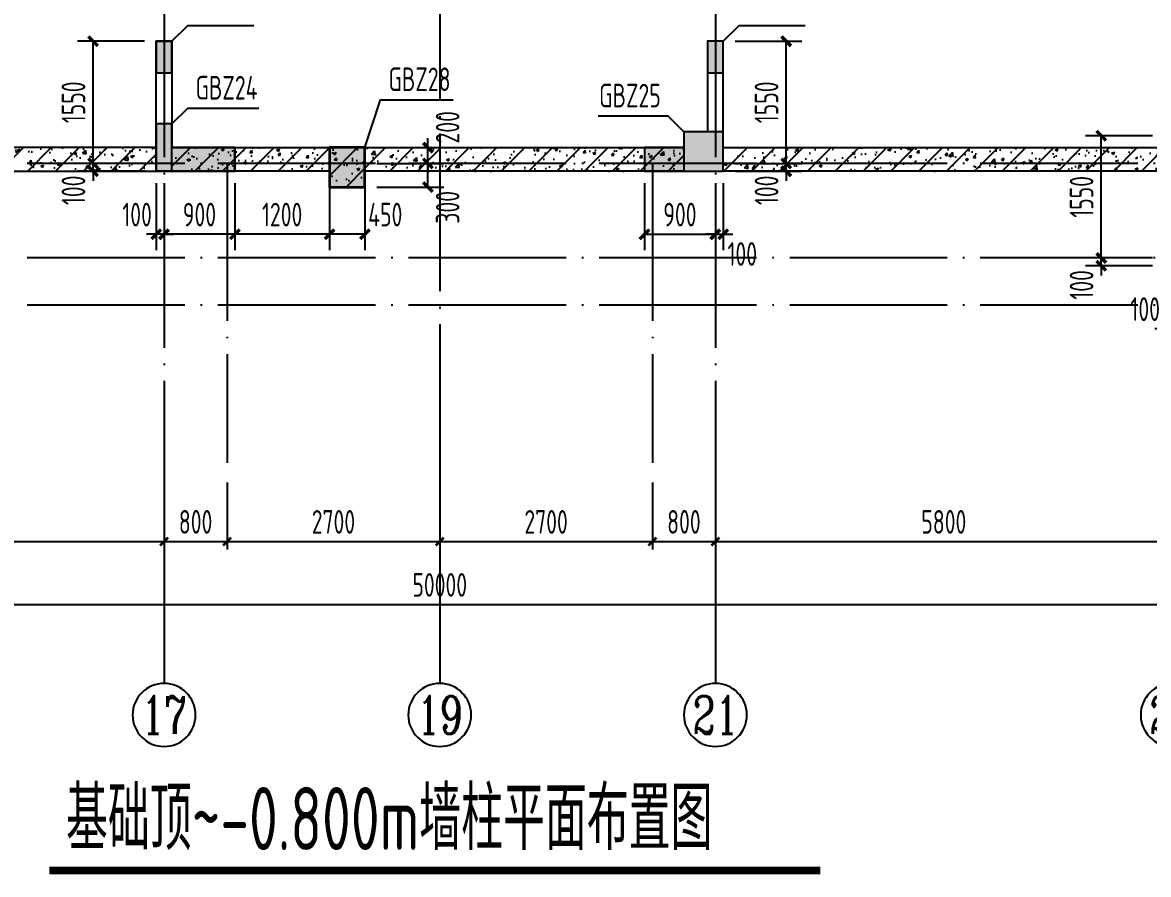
# Model space of a CAD drawing. Extents: x -1712635 to -854203, y -534641 to -21985.
# Drawn here: x -1339017 to -1324721, y -90012 to -79201 of the extents above; entities that cross this region are included whole.
import ezdxf
from ezdxf.enums import TextEntityAlignment as Align

# ---------------------------------------------------------------- set-up
doc = ezdxf.new("R2010")
doc.units = 0
doc.header["$LTSCALE"] = 1000
doc.linetypes.add('DOTE', pattern=[2.42, 2, -0.2, 0.02, -0.2])
doc.layers.get('0').update_dxf_attribs({"linetype": 'CONTINUOUS'})
doc.layers.get('Defpoints').update_dxf_attribs({"linetype": 'CONTINUOUS'})
for name, color, linetype in [('A-AXIS', 1, 'CONTINUOUS'), ('A-DOTE', 10, 'DOTE'), ('AXIS_NUM', 7, 'CONTINUOUS'), ('COLU_DE_TEXT', 7, 'CONTINUOUS'), ('LABEL', 1, 'CONTINUOUS'), ('PUB_TEXT', 2, 'CONTINUOUS'), ('S-Q墙填充', 252, 'CONTINUOUS'), ('S-Q墙实线', 6, 'CONTINUOUS'), ('S-Q墙标注', 3, 'CONTINUOUS'), ('S-X详图填充', 252, 'CONTINUOUS'), ('S-X详图实线', 4, 'CONTINUOUS'), ('S-Y一般标注', 3, 'CONTINUOUS'), ('S-Z柱实线', 6, 'CONTINUOUS')]:
    doc.layers.add(name, color=color, linetype=linetype)
doc.styles.add('TSSD_Axis', font='complex.shx', dxfattribs={"width": 0.7, "bigfont": 'hztxt.shx'})
doc.styles.add('TSSD_DIMENSION', font='Tssdeng.shx', dxfattribs={"width": 0.7, "bigfont": 'tssdchn.shx'})
doc.styles.add('TSSD_REIN', font='tssdeng.shx', dxfattribs={"width": 0.7, "height": 300, "bigfont": 'tssdchn.shx'})
doc.styles.add('结构文字', font='zstxt.shx', dxfattribs={"width": 0.7, "bigfont": 'zshz.shx'})
doc.dimstyles.new('STRUCK', dxfattribs={"dimtxt": 400, "dimasz": 121, "dimexe": 200, "dimexo": 150, "dimgap": 115, "dimtad": 1, "dimdec": 0, "dimdsep": 46, "dimtxsty": '结构文字', "dimblk": 'ARCHTICK', "dimcen": 400, "dimclrd": 3, "dimclre": 3, "dimclrt": 7, "dimadec": 0, "dimazin": 0, "dimtfac": 1, "dimtdec": 0, "dimtix": 1, "dimtmove": 2, "dimatfit": 3, "dimldrblk": '_DIMX', "dimfxl": 0, "dimtolj": 1, "dimtzin": 0, "dimarcsym": 0})
doc.dimstyles.new('TSSD_100_100', dxfattribs={"dimtxt": 300, "dimasz": 100, "dimexe": 100, "dimexo": 250, "dimgap": 100, "dimtad": 1, "dimdec": 0, "dimzin": 0, "dimdsep": 46, "dimtxsty": 'TSSD_DIMENSION', "dimblk": 'ARCHTICK', "dimcen": 0, "dimdle": 100, "dimclrt": 7, "dimadec": 0, "dimazin": 0, "dimtfac": 1, "dimtdec": 0, "dimtix": 1, "dimtmove": 2, "dimatfit": 3, "dimldrblk": 'ARCHTICK', "dimfxl": 0, "dimtolj": 1, "dimtzin": 0, "dimarcsym": 0})
pattern_1 = [(50, (-14650.7, 18149.76), (358.63, -31.376), [37.5, -412.5]), (355, (-14650.7, 18149.76), (-69.3757, 376.096), [30, -330]), (100.4514, (-14620.8, 18147.15), (289.2547, 344.7198), [31.87, -350.571]), (46.1842, (-14650.7, 18249.76), (533.6205, -82.7595), [56.25, -618.75]), (96.6356, (-14606.23, 18242.87), (467.3314, 487.059), [47.805, -525.8565]), (351.1842, (-14650.7, 18249.76), (467.331, 487.059), [45, -495]), (21, (-14600.7, 18224.76), (298.4535, -201.3094), [37.5, -412.5]), (326, (-14600.7, 18224.76), (121.6577, 362.575), [30, -330]), (71.4514, (-14575.83, 18208), (420.1113, 161.2652), [31.87, -350.571]), (37.5, (-14650.7, 18149.76), (6.07993, 166.44693), [0, -326, 0, -335, 0, -331.25]), (7.5, (-14650.7, 18149.76), (131.5348, 197.20586), [0, -191, 0, -318.5, 0, -126.25]), (327.5, (-14762.2, 18149.76), (266.9112, -11.27744), [0, -125, 0, -390, 0, -517.5]), (317.5, (-14812.2, 18149.76), (291.5931, 50.0525), [0, -162.5, 0, -259, 0, -367.5]), (45, (-14650.7, 18149.76), (-176.7767, 176.7767), [])]

# ---------------------------------------------------------------- blocks, each defined once
blk = doc.blocks.new('20210825.16054437')
at = {"layer": 'S-Q墙填充'}
h = blk.add_hatch(dxfattribs=at)
h.set_pattern_fill('ARMORED', color=252, scale=50, style=0)
h.set_pattern_definition(pattern_1)
h.paths.add_polyline_path([(7750, 200), (7750, 500), (2150, 500), (2150, 200)])
h = blk.add_hatch(dxfattribs=at)
h.set_pattern_fill('ARMORED', color=252, scale=50, style=0)
h.set_pattern_definition(pattern_1)
h.paths.add_polyline_path([(7950, 200), (7950, 500), (9963, 500), (9963, 200)])
h = blk.add_hatch(dxfattribs=at)
h.set_pattern_fill('ARMORED', color=252, scale=50, style=0)
h.set_pattern_definition(pattern_1)
h.paths.add_polyline_path([(10413, 500), (9963, 500), (9963, 0), (10413, 0)])
h = blk.add_hatch(dxfattribs=at)
h.set_pattern_fill('ARMORED', color=252, scale=50, style=0)
h.set_pattern_definition(pattern_1)
h.paths.add_polyline_path([(10413, 500), (14450, 500), (14450, 200), (10413, 200)])
h = blk.add_hatch(dxfattribs=at)
h.set_pattern_fill('ARMORED', color=252, scale=50, style=0)
h.set_pattern_definition(pattern_1)
h.paths.add_polyline_path([(14950, 500), (20550, 500), (20550, 200), (14950, 200)])
blk = doc.blocks.new('_ArchTick')
at = {"color": 0, "const_width": 0.35}
blk.add_lwpolyline([(-0.5, -0.5), (0.5, 0.5)], dxfattribs=at)
blk = doc.blocks.new('*D590')
at = {"layer": 'Defpoints', "color": 0}
for p in [(-1338120, -80988), (-1337320, -80988), (-1337320, -81088)]:
    blk.add_point(p, dxfattribs=at)
at = {"layer": 'S-Q墙标注', "color": 3, "lineweight": -2}
for p, q in [((-1338120, -80988), (-1338120, -80867)), ((-1337470, -80988), (-1338320, -80988)), ((-1338120, -81088), (-1338120, -80988)), ((-1337470, -81088), (-1338320, -81088)), ((-1338120, -81088), (-1338120, -81209))]:
    blk.add_line(p, q, dxfattribs=at)
at = {"layer": 'S-Q墙标注', "color": 3, "lineweight": -2, "xscale": 121, "yscale": 121, "zscale": 121}
for p, rotation in [((-1338120, -80988), 270), ((-1338120, -81088), 90)]:
    blk.add_blockref('_ArchTick', p, dxfattribs=dict(at, rotation=rotation))
at = {"layer": 'S-Q墙标注', "color": 7, "insert": (-1338370, -81330), "char_height": 300, "attachment_point": 5, "rotation": 90, "style": 'TSSD_REIN'}
blk.add_mtext('\\A1;100', dxfattribs=at)
blk = doc.blocks.new('_DIMX')
blk.add_line((-150, 0), (150, 0))
at = {"const_width": 50}
blk.add_lwpolyline([(-70, -70), (70, 70)], dxfattribs=at)
blk = doc.blocks.new('*D591')
at = {"layer": 'Defpoints', "color": 0}
for p in [(-1338120, -79438), (-1337320, -79438), (-1337320, -80988)]:
    blk.add_point(p, dxfattribs=at)
at = {"layer": 'S-Q墙标注', "color": 3, "lineweight": -2}
for p, q in [((-1337470, -79438), (-1338320, -79438)), ((-1338120, -80988), (-1338120, -79438)), ((-1337470, -80988), (-1338320, -80988))]:
    blk.add_line(p, q, dxfattribs=at)
at = {"layer": 'S-Q墙标注', "color": 3, "lineweight": -2, "xscale": 121, "yscale": 121, "zscale": 121}
for p, rotation in [((-1338120, -79438), 90), ((-1338120, -80988), 270)]:
    blk.add_blockref('_ArchTick', p, dxfattribs=dict(at, rotation=rotation))
at = {"layer": 'S-Q墙标注', "color": 7, "insert": (-1338370, -80213), "char_height": 300, "attachment_point": 5, "rotation": 90, "style": 'TSSD_REIN'}
blk.add_mtext('\\A1;1550', dxfattribs=at)
blk = doc.blocks.new('*D592')
at = {"layer": 'Defpoints', "color": 0}
for p in [(-1337220, -81088), (-1336320, -81088), (-1337220, -81888)]:
    blk.add_point(p, dxfattribs=at)
at = {"layer": 'S-Q墙标注', "color": 3, "lineweight": -2}
for p, q in [((-1337220, -81238), (-1337220, -82088)), ((-1336320, -81238), (-1336320, -82088)), ((-1336320, -81888), (-1337220, -81888))]:
    blk.add_line(p, q, dxfattribs=at)
at = {"layer": 'S-Q墙标注', "color": 3, "lineweight": -2, "xscale": 121, "yscale": 121, "zscale": 121, "rotation": 180}
blk.add_blockref('_ArchTick', (-1337220, -81888), dxfattribs=at)
at = {"layer": 'S-Q墙标注', "color": 3, "lineweight": -2, "xscale": 121, "yscale": 121, "zscale": 121}
blk.add_blockref('_ArchTick', (-1336320, -81888), dxfattribs=at)
at = {"layer": 'S-Q墙标注', "color": 7, "insert": (-1336770, -81638), "char_height": 300, "attachment_point": 5, "style": 'TSSD_REIN'}
blk.add_mtext('\\A1;900', dxfattribs=at)
blk = doc.blocks.new('*D593')
at = {"layer": 'Defpoints', "color": 0}
for p in [(-1337320, -81088), (-1337220, -81088), (-1337320, -81888)]:
    blk.add_point(p, dxfattribs=at)
at = {"layer": 'S-Q墙标注', "color": 3, "lineweight": -2}
for p, q in [((-1337320, -81238), (-1337320, -82088)), ((-1337220, -81238), (-1337220, -82088)), ((-1337320, -81888), (-1337441, -81888)), ((-1337220, -81888), (-1337320, -81888)), ((-1337220, -81888), (-1337099, -81888))]:
    blk.add_line(p, q, dxfattribs=at)
at = {"layer": 'S-Q墙标注', "color": 3, "lineweight": -2, "xscale": 121, "yscale": 121, "zscale": 121}
blk.add_blockref('_ArchTick', (-1337320, -81888), dxfattribs=at)
at = {"layer": 'S-Q墙标注', "color": 3, "lineweight": -2, "xscale": 121, "yscale": 121, "zscale": 121, "rotation": 180}
blk.add_blockref('_ArchTick', (-1337220, -81888), dxfattribs=at)
at = {"layer": 'S-Q墙标注', "color": 7, "insert": (-1337562, -81638), "char_height": 300, "attachment_point": 5, "style": 'TSSD_REIN'}
blk.add_mtext('\\A1;100', dxfattribs=at)
blk = doc.blocks.new('*D663')
at = {"layer": 'Defpoints', "color": 0}
for p in [(-1330120, -80988), (-1329320, -80988), (-1330120, -81088)]:
    blk.add_point(p, dxfattribs=at)
at = {"layer": 'S-Q墙标注', "color": 3, "lineweight": -2}
for p, q in [((-1329320, -80988), (-1329320, -80867)), ((-1329970, -80988), (-1329120, -80988)), ((-1329320, -81088), (-1329320, -80988)), ((-1329970, -81088), (-1329120, -81088)), ((-1329320, -81088), (-1329320, -81209))]:
    blk.add_line(p, q, dxfattribs=at)
at = {"layer": 'S-Q墙标注', "color": 3, "lineweight": -2, "xscale": 121, "yscale": 121, "zscale": 121}
for p, rotation in [((-1329320, -80988), 270), ((-1329320, -81088), 90)]:
    blk.add_blockref('_ArchTick', p, dxfattribs=dict(at, rotation=rotation))
at = {"layer": 'S-Q墙标注', "color": 7, "insert": (-1329570, -81330), "char_height": 300, "attachment_point": 5, "rotation": 90, "style": 'TSSD_REIN'}
blk.add_mtext('\\A1;100', dxfattribs=at)
blk = doc.blocks.new('*D664')
at = {"layer": 'Defpoints', "color": 0}
for p in [(-1330120, -79438), (-1329320, -79438), (-1330120, -80988)]:
    blk.add_point(p, dxfattribs=at)
at = {"layer": 'S-Q墙标注', "color": 3, "lineweight": -2}
for p, q in [((-1329970, -79438), (-1329120, -79438)), ((-1329320, -80988), (-1329320, -79438)), ((-1329970, -80988), (-1329120, -80988))]:
    blk.add_line(p, q, dxfattribs=at)
at = {"layer": 'S-Q墙标注', "color": 3, "lineweight": -2, "xscale": 121, "yscale": 121, "zscale": 121}
for p, rotation in [((-1329320, -79438), 90), ((-1329320, -80988), 270)]:
    blk.add_blockref('_ArchTick', p, dxfattribs=dict(at, rotation=rotation))
at = {"layer": 'S-Q墙标注', "color": 7, "insert": (-1329570, -80213), "char_height": 300, "attachment_point": 5, "rotation": 90, "style": 'TSSD_REIN'}
blk.add_mtext('\\A1;1550', dxfattribs=at)
blk = doc.blocks.new('*D665')
at = {"layer": 'Defpoints', "color": 0}
for p in [(-1331120, -81088), (-1330220, -81088), (-1330220, -81888)]:
    blk.add_point(p, dxfattribs=at)
at = {"layer": 'S-Q墙标注', "color": 3, "lineweight": -2}
for p, q in [((-1331120, -81238), (-1331120, -82088)), ((-1330220, -81238), (-1330220, -82088)), ((-1331120, -81888), (-1330220, -81888))]:
    blk.add_line(p, q, dxfattribs=at)
at = {"layer": 'S-Q墙标注', "color": 3, "lineweight": -2, "xscale": 121, "yscale": 121, "zscale": 121, "rotation": 180}
blk.add_blockref('_ArchTick', (-1331120, -81888), dxfattribs=at)
at = {"layer": 'S-Q墙标注', "color": 3, "lineweight": -2, "xscale": 121, "yscale": 121, "zscale": 121}
blk.add_blockref('_ArchTick', (-1330220, -81888), dxfattribs=at)
at = {"layer": 'S-Q墙标注', "color": 7, "insert": (-1330670, -81638), "char_height": 300, "attachment_point": 5, "style": 'TSSD_REIN'}
blk.add_mtext('\\A1;900', dxfattribs=at)
blk = doc.blocks.new('*D666')
at = {"layer": 'Defpoints', "color": 0}
for p in [(-1330220, -81088), (-1330120, -81088), (-1330120, -81888)]:
    blk.add_point(p, dxfattribs=at)
at = {"layer": 'S-Q墙标注', "color": 3, "lineweight": -2}
for p, q in [((-1330220, -81238), (-1330220, -82088)), ((-1330120, -81238), (-1330120, -82088)), ((-1330220, -81888), (-1330341, -81888)), ((-1330220, -81888), (-1330120, -81888)), ((-1330120, -81888), (-1329999, -81888))]:
    blk.add_line(p, q, dxfattribs=at)
at = {"layer": 'S-Q墙标注', "color": 3, "lineweight": -2, "xscale": 121, "yscale": 121, "zscale": 121}
blk.add_blockref('_ArchTick', (-1330220, -81888), dxfattribs=at)
at = {"layer": 'S-Q墙标注', "color": 3, "lineweight": -2, "xscale": 121, "yscale": 121, "zscale": 121, "rotation": 180}
blk.add_blockref('_ArchTick', (-1330120, -81888), dxfattribs=at)
at = {"layer": 'S-Q墙标注', "color": 7, "insert": (-1329878, -82138), "char_height": 300, "attachment_point": 5, "style": 'TSSD_REIN'}
blk.add_mtext('\\A1;100', dxfattribs=at)
blk = doc.blocks.new('*D667')
at = {"layer": 'Defpoints', "color": 0}
for p in [(-1325320, -82188), (-1324520, -82188), (-1324520, -82288)]:
    blk.add_point(p, dxfattribs=at)
at = {"layer": 'S-Q墙标注', "color": 3, "lineweight": -2}
for p, q in [((-1324670, -82188), (-1325520, -82188)), ((-1325320, -82188), (-1325320, -82067)), ((-1325320, -82288), (-1325320, -82188)), ((-1324670, -82288), (-1325520, -82288)), ((-1325320, -82288), (-1325320, -82409))]:
    blk.add_line(p, q, dxfattribs=at)
at = {"layer": 'S-Q墙标注', "color": 3, "lineweight": -2, "xscale": 121, "yscale": 121, "zscale": 121}
for p, rotation in [((-1325320, -82188), 270), ((-1325320, -82288), 90)]:
    blk.add_blockref('_ArchTick', p, dxfattribs=dict(at, rotation=rotation))
at = {"layer": 'S-Q墙标注', "color": 7, "insert": (-1325570, -82530), "char_height": 300, "attachment_point": 5, "rotation": 90, "style": 'TSSD_REIN'}
blk.add_mtext('\\A1;100', dxfattribs=at)
blk = doc.blocks.new('*D668')
at = {"layer": 'Defpoints', "color": 0}
for p in [(-1325320, -80638), (-1324520, -80638), (-1324520, -82188)]:
    blk.add_point(p, dxfattribs=at)
at = {"layer": 'S-Q墙标注', "color": 3, "lineweight": -2}
for p, q in [((-1324670, -80638), (-1325520, -80638)), ((-1325320, -82188), (-1325320, -80638)), ((-1324670, -82188), (-1325520, -82188))]:
    blk.add_line(p, q, dxfattribs=at)
at = {"layer": 'S-Q墙标注', "color": 3, "lineweight": -2, "xscale": 121, "yscale": 121, "zscale": 121}
for p, rotation in [((-1325320, -80638), 90), ((-1325320, -82188), 270)]:
    blk.add_blockref('_ArchTick', p, dxfattribs=dict(at, rotation=rotation))
at = {"layer": 'S-Q墙标注', "color": 7, "insert": (-1325570, -81413), "char_height": 300, "attachment_point": 5, "rotation": 90, "style": 'TSSD_REIN'}
blk.add_mtext('\\A1;1550', dxfattribs=at)
blk = doc.blocks.new('*D669')
at = {"layer": 'Defpoints', "color": 0}
for p in [(-1324520, -82288), (-1324420, -82288), (-1324420, -83088)]:
    blk.add_point(p, dxfattribs=at)
at = {"layer": 'S-Q墙标注', "color": 3, "lineweight": -2}
for p, q in [((-1324520, -82438), (-1324520, -83288)), ((-1324420, -82438), (-1324420, -83288)), ((-1324520, -83088), (-1324641, -83088)), ((-1324520, -83088), (-1324420, -83088)), ((-1324420, -83088), (-1324299, -83088))]:
    blk.add_line(p, q, dxfattribs=at)
at = {"layer": 'S-Q墙标注', "color": 3, "lineweight": -2, "xscale": 121, "yscale": 121, "zscale": 121}
blk.add_blockref('_ArchTick', (-1324520, -83088), dxfattribs=at)
at = {"layer": 'S-Q墙标注', "color": 3, "lineweight": -2, "xscale": 121, "yscale": 121, "zscale": 121, "rotation": 180}
blk.add_blockref('_ArchTick', (-1324420, -83088), dxfattribs=at)
at = {"layer": 'S-Q墙标注', "color": 7, "insert": (-1324762, -82838), "char_height": 300, "attachment_point": 5, "style": 'TSSD_REIN'}
blk.add_mtext('\\A1;100', dxfattribs=at)
blk = doc.blocks.new('*D733')
at = {"layer": 'Defpoints', "color": 0}
for p in [(-1334669, -80988), (-1333869, -80988), (-1334669, -81288)]:
    blk.add_point(p, dxfattribs=at)
at = {"layer": 'S-Q墙标注', "color": 3, "lineweight": -2}
for p, q in [((-1334519, -80988), (-1333669, -80988)), ((-1333869, -81288), (-1333869, -80988)), ((-1334519, -81288), (-1333669, -81288))]:
    blk.add_line(p, q, dxfattribs=at)
at = {"layer": 'S-Q墙标注', "color": 3, "lineweight": -2, "xscale": 121, "yscale": 121, "zscale": 121}
for p, rotation in [((-1333869, -80988), 90), ((-1333869, -81288), 270)]:
    blk.add_blockref('_ArchTick', p, dxfattribs=dict(at, rotation=rotation))
at = {"layer": 'S-Q墙标注', "color": 7, "insert": (-1333619, -81546), "char_height": 300, "attachment_point": 5, "rotation": 90, "style": 'TSSD_REIN'}
blk.add_mtext('\\A1;300', dxfattribs=at)
blk = doc.blocks.new('*D734')
at = {"layer": 'Defpoints', "color": 0}
for p in [(-1334669, -80788), (-1333869, -80788), (-1334669, -80988)]:
    blk.add_point(p, dxfattribs=at)
at = {"layer": 'S-Q墙标注', "color": 3, "lineweight": -2}
for p, q in [((-1333869, -80788), (-1333869, -80667)), ((-1334519, -80788), (-1333669, -80788)), ((-1333869, -80988), (-1333869, -80788)), ((-1334519, -80988), (-1333669, -80988)), ((-1333869, -80988), (-1333869, -81109))]:
    blk.add_line(p, q, dxfattribs=at)
at = {"layer": 'S-Q墙标注', "color": 3, "lineweight": -2, "xscale": 121, "yscale": 121, "zscale": 121}
for p, rotation in [((-1333869, -80788), 270), ((-1333869, -80988), 90)]:
    blk.add_blockref('_ArchTick', p, dxfattribs=dict(at, rotation=rotation))
at = {"layer": 'S-Q墙标注', "color": 7, "insert": (-1333619, -80530), "char_height": 300, "attachment_point": 5, "rotation": 90, "style": 'TSSD_REIN'}
blk.add_mtext('\\A1;200', dxfattribs=at)
blk = doc.blocks.new('*D735')
at = {"layer": 'Defpoints', "color": 0}
for p in [(-1336320, -81088), (-1335119, -81088), (-1336320, -81888)]:
    blk.add_point(p, dxfattribs=at)
at = {"layer": 'S-Q墙标注', "color": 3, "lineweight": -2}
for p, q in [((-1336320, -81238), (-1336320, -82088)), ((-1335119, -81238), (-1335119, -82088)), ((-1335119, -81888), (-1336320, -81888))]:
    blk.add_line(p, q, dxfattribs=at)
at = {"layer": 'S-Q墙标注', "color": 3, "lineweight": -2, "xscale": 121, "yscale": 121, "zscale": 121, "rotation": 180}
blk.add_blockref('_ArchTick', (-1336320, -81888), dxfattribs=at)
at = {"layer": 'S-Q墙标注', "color": 3, "lineweight": -2, "xscale": 121, "yscale": 121, "zscale": 121}
blk.add_blockref('_ArchTick', (-1335119, -81888), dxfattribs=at)
at = {"layer": 'S-Q墙标注', "color": 7, "insert": (-1335720, -81638), "char_height": 300, "attachment_point": 5, "style": 'TSSD_REIN'}
blk.add_mtext('\\A1;1200', dxfattribs=at)
blk = doc.blocks.new('*D736')
at = {"layer": 'Defpoints', "color": 0}
for p in [(-1335119, -81088), (-1334669, -81088), (-1335119, -81888)]:
    blk.add_point(p, dxfattribs=at)
at = {"layer": 'S-Q墙标注', "color": 3, "lineweight": -2}
for p, q in [((-1335119, -81238), (-1335119, -82088)), ((-1334669, -81238), (-1334669, -82088)), ((-1334669, -81888), (-1335119, -81888))]:
    blk.add_line(p, q, dxfattribs=at)
at = {"layer": 'S-Q墙标注', "color": 3, "lineweight": -2, "xscale": 121, "yscale": 121, "zscale": 121, "rotation": 180}
blk.add_blockref('_ArchTick', (-1335119, -81888), dxfattribs=at)
at = {"layer": 'S-Q墙标注', "color": 3, "lineweight": -2, "xscale": 121, "yscale": 121, "zscale": 121}
blk.add_blockref('_ArchTick', (-1334669, -81888), dxfattribs=at)
at = {"layer": 'S-Q墙标注', "color": 7, "insert": (-1334411, -81638), "char_height": 300, "attachment_point": 5, "style": 'TSSD_REIN'}
blk.add_mtext('\\A1;450', dxfattribs=at)
blk = doc.blocks.new('*D754')
at = {"layer": 'Defpoints', "color": 0}
for p in [(-1347034, -86858), (-1341234, -86858), (-1341234, -87858)]:
    blk.add_point(p, dxfattribs=at)
at = {"layer": 'S-Y一般标注', "color": 0, "lineweight": -2}
for p, q in [((-1347034, -87108), (-1347034, -87958)), ((-1341234, -87108), (-1341234, -87958)), ((-1347134, -87858), (-1341134, -87858))]:
    blk.add_line(p, q, dxfattribs=at)
at = {"layer": 'S-Y一般标注', "color": 0, "lineweight": -2, "xscale": 100, "yscale": 100, "zscale": 100, "rotation": 180}
blk.add_blockref('_ArchTick', (-1347034, -87858), dxfattribs=at)
at = {"layer": 'S-Y一般标注', "color": 0, "lineweight": -2, "xscale": 100, "yscale": 100, "zscale": 100}
blk.add_blockref('_ArchTick', (-1341234, -87858), dxfattribs=at)
at = {"layer": 'S-Y一般标注', "color": 7, "insert": (-1344134, -87608), "char_height": 300, "attachment_point": 5, "style": 'TSSD_DIMENSION'}
blk.add_mtext('\\A1;5800', dxfattribs=at)
blk = doc.blocks.new('ts_axno')
at = {"color": 0, "linetype": 'ByBlock', "lineweight": -2}
blk.add_circle((0, 0), 0.5, dxfattribs=at)
at = {"color": 0, "linetype": 'ByBlock', "lineweight": -2, "style": 'TSSD_Axis', "width": 0.7}
blk.add_attdef('A', text='', height=0.6, dxfattribs=at).set_placement((0, 0), align=Align.MIDDLE_CENTER)
blk = doc.blocks.new('*D755')
at = {"layer": 'Defpoints', "color": 0}
for p in [(-1341234, -86858), (-1340434, -86858), (-1340434, -87858)]:
    blk.add_point(p, dxfattribs=at)
at = {"layer": 'S-Y一般标注', "color": 0, "lineweight": -2}
for p, q in [((-1341234, -87108), (-1341234, -87958)), ((-1340434, -87108), (-1340434, -87958)), ((-1341334, -87858), (-1340334, -87858))]:
    blk.add_line(p, q, dxfattribs=at)
at = {"layer": 'S-Y一般标注', "color": 0, "lineweight": -2, "xscale": 100, "yscale": 100, "zscale": 100, "rotation": 180}
blk.add_blockref('_ArchTick', (-1341234, -87858), dxfattribs=at)
at = {"layer": 'S-Y一般标注', "color": 0, "lineweight": -2, "xscale": 100, "yscale": 100, "zscale": 100}
blk.add_blockref('_ArchTick', (-1340434, -87858), dxfattribs=at)
at = {"layer": 'S-Y一般标注', "color": 7, "insert": (-1340834, -87608), "char_height": 300, "attachment_point": 5, "style": 'TSSD_DIMENSION'}
blk.add_mtext('\\A1;800', dxfattribs=at)
blk = doc.blocks.new('*D756')
at = {"layer": 'Defpoints', "color": 0}
for p in [(-1340434, -86858), (-1337734, -86858), (-1337734, -87858)]:
    blk.add_point(p, dxfattribs=at)
at = {"layer": 'S-Y一般标注', "color": 0, "lineweight": -2}
for p, q in [((-1340434, -87108), (-1340434, -87958)), ((-1337734, -87108), (-1337734, -87958)), ((-1340534, -87858), (-1337634, -87858))]:
    blk.add_line(p, q, dxfattribs=at)
at = {"layer": 'S-Y一般标注', "color": 0, "lineweight": -2, "xscale": 100, "yscale": 100, "zscale": 100, "rotation": 180}
blk.add_blockref('_ArchTick', (-1340434, -87858), dxfattribs=at)
at = {"layer": 'S-Y一般标注', "color": 0, "lineweight": -2, "xscale": 100, "yscale": 100, "zscale": 100}
blk.add_blockref('_ArchTick', (-1337734, -87858), dxfattribs=at)
at = {"layer": 'S-Y一般标注', "color": 7, "insert": (-1339084, -87608), "char_height": 300, "attachment_point": 5, "style": 'TSSD_DIMENSION'}
blk.add_mtext('\\A1;2700', dxfattribs=at)
blk = doc.blocks.new('*D757')
at = {"layer": 'Defpoints', "color": 0}
for p in [(-1335034, -86858), (-1334234, -86858), (-1334234, -87858)]:
    blk.add_point(p, dxfattribs=at)
at = {"layer": 'S-Y一般标注', "color": 0, "lineweight": -2}
for p, q in [((-1335034, -87108), (-1335034, -87958)), ((-1334234, -87108), (-1334234, -87958)), ((-1335134, -87858), (-1334134, -87858))]:
    blk.add_line(p, q, dxfattribs=at)
at = {"layer": 'S-Y一般标注', "color": 0, "lineweight": -2, "xscale": 100, "yscale": 100, "zscale": 100, "rotation": 180}
blk.add_blockref('_ArchTick', (-1335034, -87858), dxfattribs=at)
at = {"layer": 'S-Y一般标注', "color": 0, "lineweight": -2, "xscale": 100, "yscale": 100, "zscale": 100}
blk.add_blockref('_ArchTick', (-1334234, -87858), dxfattribs=at)
at = {"layer": 'S-Y一般标注', "color": 7, "insert": (-1334634, -87608), "char_height": 300, "attachment_point": 5, "style": 'TSSD_DIMENSION'}
blk.add_mtext('\\A1;800', dxfattribs=at)
blk = doc.blocks.new('*D758')
at = {"layer": 'Defpoints', "color": 0}
for p in [(-1334234, -86858), (-1328434, -86858), (-1328434, -87858)]:
    blk.add_point(p, dxfattribs=at)
at = {"layer": 'S-Y一般标注', "color": 0, "lineweight": -2}
for p, q in [((-1334234, -87108), (-1334234, -87958)), ((-1328434, -87108), (-1328434, -87958)), ((-1334334, -87858), (-1328334, -87858))]:
    blk.add_line(p, q, dxfattribs=at)
at = {"layer": 'S-Y一般标注', "color": 0, "lineweight": -2, "xscale": 100, "yscale": 100, "zscale": 100, "rotation": 180}
blk.add_blockref('_ArchTick', (-1334234, -87858), dxfattribs=at)
at = {"layer": 'S-Y一般标注', "color": 0, "lineweight": -2, "xscale": 100, "yscale": 100, "zscale": 100}
blk.add_blockref('_ArchTick', (-1328434, -87858), dxfattribs=at)
at = {"layer": 'S-Y一般标注', "color": 7, "insert": (-1331334, -87608), "char_height": 300, "attachment_point": 5, "style": 'TSSD_DIMENSION'}
blk.add_mtext('\\A1;5800', dxfattribs=at)
blk = doc.blocks.new('*D763')
at = {"layer": 'Defpoints', "color": 0}
for p in [(-1362734, -86858), (-1312734, -86858), (-1312734, -88658)]:
    blk.add_point(p, dxfattribs=at)
at = {"layer": 'S-Y一般标注', "color": 0, "lineweight": -2}
for p, q in [((-1362734, -87108), (-1362734, -88758)), ((-1312734, -87108), (-1312734, -88758)), ((-1362834, -88658), (-1312634, -88658))]:
    blk.add_line(p, q, dxfattribs=at)
at = {"layer": 'S-Y一般标注', "color": 0, "lineweight": -2, "xscale": 100, "yscale": 100, "zscale": 100, "rotation": 180}
blk.add_blockref('_ArchTick', (-1362734, -88658), dxfattribs=at)
at = {"layer": 'S-Y一般标注', "color": 0, "lineweight": -2, "xscale": 100, "yscale": 100, "zscale": 100}
blk.add_blockref('_ArchTick', (-1312734, -88658), dxfattribs=at)
at = {"layer": 'S-Y一般标注', "color": 7, "insert": (-1337734, -88408), "char_height": 300, "attachment_point": 5, "style": 'TSSD_DIMENSION'}
blk.add_mtext('\\A1;50000', dxfattribs=at)
blk = doc.blocks.new('*D766')
at = {"layer": 'Defpoints', "color": 0}
for p in [(-1337734, -86858), (-1335034, -86858), (-1335034, -87858)]:
    blk.add_point(p, dxfattribs=at)
at = {"layer": 'S-Y一般标注', "color": 0, "lineweight": -2}
for p, q in [((-1337734, -87108), (-1337734, -87958)), ((-1335034, -87108), (-1335034, -87958)), ((-1337834, -87858), (-1334934, -87858))]:
    blk.add_line(p, q, dxfattribs=at)
at = {"layer": 'S-Y一般标注', "color": 0, "lineweight": -2, "xscale": 100, "yscale": 100, "zscale": 100, "rotation": 180}
blk.add_blockref('_ArchTick', (-1337734, -87858), dxfattribs=at)
at = {"layer": 'S-Y一般标注', "color": 0, "lineweight": -2, "xscale": 100, "yscale": 100, "zscale": 100}
blk.add_blockref('_ArchTick', (-1335034, -87858), dxfattribs=at)
at = {"layer": 'S-Y一般标注', "color": 7, "insert": (-1336384, -87608), "char_height": 300, "attachment_point": 5, "style": 'TSSD_DIMENSION'}
blk.add_mtext('\\A1;2700', dxfattribs=at)
blk = doc.blocks.new('20210825.17464595')
at = {"layer": 'A-AXIS'}
for p, q in [((26100, 3600), (26100, 800)), ((29600, 3600), (29600, 800)), ((33100, 3600), (33100, 800))]:
    blk.add_line(p, q, dxfattribs=at)
at = {"layer": 'A-DOTE'}
for p, q in [((29600, 22300), (29600, 3600)), ((26100, 11900), (26100, 3600)), ((33100, 11900), (33100, 3600)), ((57823.9, 7400), (3600, 7400)), ((26900, 7400), (26900, 3600)), ((32300, 7400), (32300, 3600)), ((57823.9, 6200), (3600, 6200)), ((57823.9, 5600), (3600, 5600))]:
    blk.add_line(p, q, dxfattribs=at)
at = {"layer": 'A-AXIS'}
ref = blk.add_blockref('ts_axno', (26100, 400), dxfattribs=dict(at, xscale=-800, yscale=800, zscale=800, rotation=180))
ref.add_attrib('10', '17', dxfattribs={"layer": 'AXIS_NUM', "height": 480, "style": 'TSSD_Axis', "width": 0.7}).set_placement((26100, 400), align=Align.MIDDLE_CENTER)
ref = blk.add_blockref('ts_axno', (29600, 400), dxfattribs=dict(at, xscale=-800, yscale=800, zscale=800, rotation=180))
ref.add_attrib('13', '19', dxfattribs={"layer": 'AXIS_NUM', "height": 480, "style": 'TSSD_Axis', "width": 0.7}).set_placement((29600, 400), align=Align.MIDDLE_CENTER)
ref = blk.add_blockref('ts_axno', (33100, 400), dxfattribs=dict(at, xscale=-800, yscale=800, zscale=800, rotation=180))
ref.add_attrib('13', '21', dxfattribs={"layer": 'AXIS_NUM', "height": 480, "style": 'TSSD_Axis', "width": 0.7}).set_placement((33100, 400), align=Align.MIDDLE_CENTER)
ref = blk.add_blockref('ts_axno', (38900, 400.1), dxfattribs=dict(at, xscale=-800, yscale=800, zscale=800, rotation=180))
ref.add_attrib('17', '25', dxfattribs={"layer": 'AXIS_NUM', "height": 480, "style": 'TSSD_Axis', "width": 0.7}).set_placement((38900, 400.1), align=Align.MIDDLE_CENTER)
at = {"layer": 'S-Y一般标注'}
for base, p1, p2, picture, middle in [((54600, 1800), (4600, 3600), (54600, 3600), '*D763', (29600, 2050)), ((26100, 2600), (20300, 3600), (26100, 3600), '*D754', (23200, 2850)), ((26900, 2600), (26100, 3600), (26900, 3600), '*D755', (26500, 2850)), ((29600, 2600), (26900, 3600), (29600, 3600), '*D756', (28250, 2850)), ((32300, 2600), (29600, 3600), (32300, 3600), '*D766', (30950, 2850)), ((33100, 2600), (32300, 3600), (33100, 3600), '*D757', (32700, 2850)), ((38900, 2600.1), (33100, 3600), (38900, 3600.1), '*D758', (36000, 2850.1))]:
    dim = blk.add_linear_dim(base=base, p1=p1, p2=p2, dimstyle='TSSD_100_100', dxfattribs=at)
    dim.commit()
    dim.dimension.update_dxf_attribs({"geometry": picture, "text_midpoint": middle, "insert": (1367334.3, 90458.4)})

msp = doc.modelspace()

# ---------------------------------------------------------------- hatches: boundary and pattern name
at = {"layer": 'S-X详图填充'}
h = msp.add_hatch(color=256, dxfattribs=at)
h.dxf.hatch_style = 1
h.paths.add_polyline_path([(-1337319.66, -79837.99), (-1337119.66, -79837.99), (-1337119.66, -79437.99), (-1337319.66, -79437.99)])
h = msp.add_hatch(color=256, dxfattribs=at)
h.dxf.hatch_style = 1
h.paths.add_polyline_path([(-1330319.64, -79837.99), (-1330119.66, -79837.99), (-1330119.67, -79437.99), (-1330319.64, -79437.99)])
h = msp.add_hatch(color=256, dxfattribs=at)
h.dxf.hatch_style = 1
h.paths.add_polyline_path([(-1337119.66, -80487.99), (-1337319.66, -80487.99), (-1337319.66, -81087.99), (-1336319.67, -81087.99), (-1336319.67, -80787.99), (-1337119.66, -80787.99)])
h = msp.add_hatch(color=256, dxfattribs=at)
h.dxf.hatch_style = 1
h.paths.add_polyline_path([(-1330119.65, -80587.99), (-1330319.64, -80587.99), (-1330619.64, -80587.99), (-1330619.64, -80787.99), (-1331119.64, -80787.99), (-1331119.64, -81087.99), (-1330119.64, -81087.99)])
h = msp.add_hatch(color=256, dxfattribs=at)
h.dxf.hatch_style = 1
h.paths.add_polyline_path([(-1335119.29, -81288), (-1334969.29, -81288), (-1334669.38, -81288), (-1334669.38, -80788), (-1335119.29, -80788)])

# ---------------------------------------------------------------- linework, layer by layer
at = {"layer": 'LABEL', "color": 6}
for points in [[(-1337119.66, -79437.99), (-1336919.66, -79237.99), (-1336079.66, -79237.99)], [(-1330119.66, -79437.99), (-1329919.66, -79237.99), (-1329079.66, -79237.99)], [(-1334669.47, -80788), (-1334469.47, -80181.08), (-1333547.48, -80181.08)], [(-1337119.65, -80487.99), (-1336919.65, -80287.99), (-1336017.58, -80287.99)], [(-1330619.64, -80587.99), (-1330819.64, -80387.99), (-1331709.17, -80387.99)]]:
    msp.add_lwpolyline(points, dxfattribs=at)
at = {"layer": 'PUB_TEXT', "color": 7, "const_width": 100}
msp.add_lwpolyline([(-1338674.56, -89962.09), (-1328887.43, -89962.09)], dxfattribs=at)
at = {"layer": 'S-Q墙实线'}
for points in [[(-1337319.65, -81088.01), (-1337319.65, -79438.01), (-1337119.65, -79438.01), (-1337119.65, -80788.01), (-1336319.65, -80788.01), (-1336319.65, -81088.01)], [(-1330119.65, -81088.01), (-1330119.65, -79438.01), (-1330319.65, -79438.01), (-1330319.65, -80588.01), (-1330619.65, -80588.01), (-1330619.65, -80788.01), (-1331119.65, -80788.01), (-1331119.65, -81088.01)]]:
    msp.add_lwpolyline(points, close=True, dxfattribs=at)
at = {"layer": 'S-Q墙实线', "linetype": 'ByBlock'}
for points in [[(-1337319.65, -81088), (-1337319.65, -80788), (-1342919.65, -80788), (-1342919.65, -81088)], [(-1337119.65, -81088), (-1337119.65, -80788), (-1335119.38, -80788), (-1335119.38, -81088)], [(-1334669.38, -80788), (-1330619.65, -80788), (-1330619.65, -81088), (-1334669.38, -81088)], [(-1330119.65, -80788), (-1324519.65, -80788), (-1324519.65, -81088), (-1330119.65, -81088)]]:
    msp.add_lwpolyline(points, close=True, dxfattribs=at)
at = {"layer": 'S-X详图实线'}
for points in [[(-1337319.66, -79837.99), (-1337119.66, -79837.99), (-1337119.66, -79437.99), (-1337319.66, -79437.99), (-1337319.66, -79837.99)], [(-1330319.64, -79837.99), (-1330119.66, -79837.99), (-1330119.67, -79437.99), (-1330319.64, -79437.99), (-1330319.64, -79837.99)], [(-1337119.66, -80487.99), (-1337319.66, -80487.99), (-1337319.66, -81087.99), (-1336319.67, -81087.99), (-1336319.67, -80787.99), (-1337119.66, -80787.99), (-1337119.66, -80487.99)], [(-1330119.65, -80587.99), (-1330319.64, -80587.99), (-1330619.64, -80587.99), (-1330619.64, -80787.99), (-1331119.64, -80787.99), (-1331119.64, -81087.99), (-1330119.64, -81087.99), (-1330119.65, -80587.99)], [(-1335119.29, -81288), (-1334969.29, -81288), (-1334669.38, -81288), (-1334669.38, -80788), (-1335119.29, -80788), (-1335119.29, -81288)]]:
    msp.add_lwpolyline(points, close=True, dxfattribs=at)
at = {"layer": 'S-Z柱实线', "lineweight": 35}
msp.add_lwpolyline([(-1334669.38, -80788), (-1335119.38, -80788), (-1335119.38, -81288), (-1334669.38, -81288)], close=True, dxfattribs=at)

# ---------------------------------------------------------------- block references
at = {"layer": 'A-DOTE', "color": 2}
msp.add_blockref('20210825.17464595', (-1363319.65, -88388.04), dxfattribs=at)
at = {"layer": 'S-Q墙填充', "color": 2}
msp.add_blockref('20210825.16054437', (-1345069.65, -81288), dxfattribs=at)

# ---------------------------------------------------------------- texts
at = {"layer": 'COLU_DE_TEXT', "color": 7, "style": 'TSSD_REIN', "width": 0.7}
for s, p in [('GBZ28', (-1334369.47, -80161.08)), ('GBZ24', (-1336819.65, -80267.99)), ('GBZ25', (-1331695.03, -80367.99))]:
    msp.add_text(s, height=300, dxfattribs=at).set_placement(p, align=Align.BOTTOM_LEFT)
at = {"layer": 'PUB_TEXT', "color": 7, "style": 'TSSD_REIN', "width": 0.7}
msp.add_text('基础顶~-0.800m墙柱平面布置图', height=800, dxfattribs=at).set_placement((-1338464.98, -89702.09))

# ---------------------------------------------------------------- dimensions: what is measured, and where the dimension line sits
at = {"layer": 'S-Q墙标注'}
for base, p1, p2, angle, picture, middle in [((-1338119.66, -79437.99), (-1337319.66, -80987.99), (-1337319.66, -79437.99), 90, '*D591', (-1338369.66, -80212.99)), ((-1329319.64, -79437.99), (-1330119.64, -80987.99), (-1330119.64, -79437.99), 90, '*D664', (-1329569.64, -80212.99)), ((-1325319.64, -80638), (-1324519.64, -82187.99), (-1324519.64, -80638), 90, '*D668', (-1325569.64, -81413)), ((-1337219.65, -81887.99), (-1336319.66, -81087.99), (-1337219.65, -81087.99), 180, '*D592', (-1336769.66, -81637.99)), ((-1336319.66, -81887.99), (-1335119.38, -81087.99), (-1336319.66, -81087.99), 180, '*D735', (-1335719.52, -81637.99))]:
    dim = msp.add_linear_dim(base=base, p1=p1, p2=p2, angle=angle, dimstyle='STRUCK', override={"dimtxt": 300, "dimgap": 100, "dimtxsty": 'TSSD_REIN'}, dxfattribs=at)
    dim.commit()
    dim.dimension.update_dxf_attribs({"geometry": picture, "text_midpoint": middle})
for base, p1, p2, angle, picture, middle in [((-1333869.38, -80788.01), (-1334669.48, -80988.01), (-1334669.48, -80788.01), 90, '*D734', (-1333619.38, -80529.94)), ((-1338119.66, -80987.99), (-1337319.66, -81087.99), (-1337319.66, -80987.99), 90, '*D590', (-1338369.66, -81329.92)), ((-1333869.38, -80988.01), (-1334669.38, -81288), (-1334669.48, -80988.01), 90, '*D733', (-1333619.38, -81546.08)), ((-1329319.64, -80987.99), (-1330119.64, -81087.99), (-1330119.64, -80987.99), 90, '*D663', (-1329569.64, -81329.92)), ((-1337319.66, -81887.99), (-1337219.65, -81087.99), (-1337319.66, -81087.99), 180, '*D593', (-1337561.59, -81637.99)), ((-1335119.38, -81887.99), (-1334669.38, -81087.99), (-1335119.38, -81087.99), 180, '*D736', (-1334411.3, -81637.99)), ((-1325319.64, -82187.99), (-1324519.64, -82288), (-1324519.64, -82187.99), 90, '*D667', (-1325569.64, -82529.93))]:
    dim = msp.add_linear_dim(base=base, p1=p1, p2=p2, angle=angle, dimstyle='STRUCK', override={"dimtxt": 300, "dimgap": 100, "dimtxsty": 'TSSD_REIN'}, dxfattribs=at)
    dim.commit()
    dim.dimension.update_dxf_attribs({"geometry": picture, "text_midpoint": middle, "dimtype": 160})
dim = msp.add_linear_dim(base=(-1330219.65, -81887.99), p1=(-1331119.64, -81087.99), p2=(-1330219.65, -81087.99), dimstyle='STRUCK', override={"dimtxt": 300, "dimgap": 100, "dimtxsty": 'TSSD_REIN'}, dxfattribs=at)
dim.commit()
dim.dimension.update_dxf_attribs({"geometry": '*D665', "text_midpoint": (-1330669.65, -81637.99)})
for base, p1, p2, picture, middle in [((-1330119.64, -81887.99), (-1330219.65, -81087.99), (-1330119.64, -81087.99), '*D666', (-1329877.72, -82137.99)), ((-1324419.62, -83088), (-1324519.64, -82288), (-1324419.62, -82288), '*D669', (-1324761.56, -82838))]:
    dim = msp.add_linear_dim(base=base, p1=p1, p2=p2, dimstyle='STRUCK', override={"dimtxt": 300, "dimgap": 100, "dimtxsty": 'TSSD_REIN'}, dxfattribs=at)
    dim.commit()
    dim.dimension.update_dxf_attribs({"geometry": picture, "text_midpoint": middle, "dimtype": 160})

doc.saveas('drawing.dxf')
